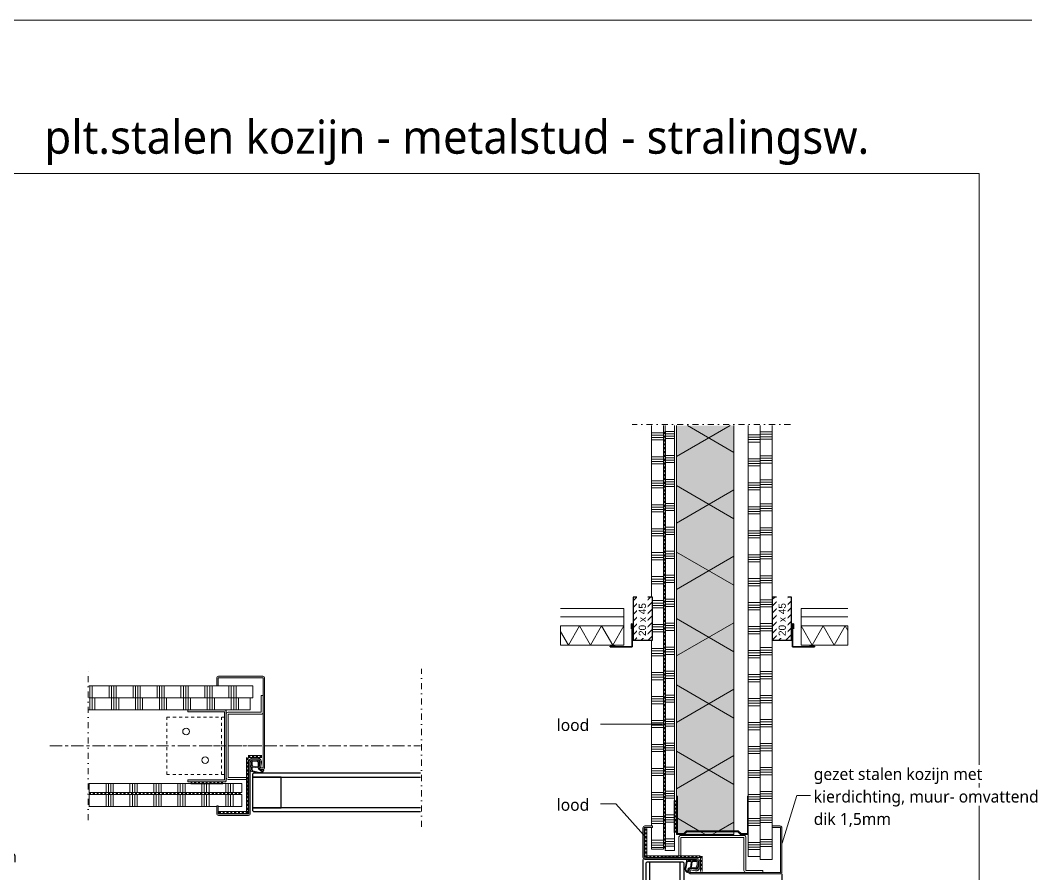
# Model space of a CAD drawing. Header units: millimetres. Extents: x -15087 to -10887, y 4459 to 7429.
# Drawn here: x -14038 to -12988, y 5053 to 5944 of the extents above; entities that cross this region are included whole.
import ezdxf

# ---------------------------------------------------------------- set-up
doc = ezdxf.new("R2010")
doc.units = ezdxf.units.MM
for name, pattern in [('Dash', [6.35, 3.175, -3.175]), ('Dash dot', [15.875, 6.35, -4.7625, 0, -4.7625]), ('Grid Line', [22.225, 12.7, -3.175, 3.175, -3.175]), ('Streep 2_2', [4, 2, -2]), ('Streep-stip _ detail', [4, 2, -1, 0, -1])]:
    doc.linetypes.add(name, pattern=pattern)
for name, color, linetype, lineweight in [('A-ANNO-IDEN', 131, 'Continuous', 18), ('A-ANNO-NOTE', 131, 'Continuous', 18), ('A-DETL', 90, 'Continuous', 13), ('A-DETL-GENF', 92, 'Continuous', 18), ('A-DETL-MBND', 5, 'Continuous', 25), ('G-ANNO-TEXT', 231, 'Continuous', 13)]:
    doc.layers.add(name, color=color, linetype=linetype, lineweight=lineweight)
doc.styles.add('Arial', font='arial.ttf', dxfattribs={"height": 7.5})
doc.styles.add('Segoe UI_3', font='segoeui.ttf', dxfattribs={"height": 12.5})
doc.styles.add('Segoe UI_5', font='segoeui.ttf', dxfattribs={"height": 35})

# ---------------------------------------------------------------- blocks, each defined once
blk = doc.blocks.new('42 isolatie - Type 1-V71-32_2 Binnenkozijnen - Staal')
at = {"layer": 'A-DETL-GENF'}
h = blk.add_hatch(color=256, dxfattribs=at)
h.paths.add_polyline_path([(442.2, 56.2), (442.2, 60.8), (439.2, 60.8), (439.2, 11.8), (442.2, 8.8), (442.2, 11.8)])
h.paths.add_polyline_path([(442.2, 1.8), (441.2, 0.8), (442.2, 0.8)])
h.paths.add_polyline_path([(441.2, 8.4), (438.2, 11.4), (438.2, 60.8), (15.7, 60.8), (15.7, 0.8), (402.2, 0.8), (402.2, 1.8), (441.2, 1.8)])
at = {"layer": 'A-DETL-GENF', "lineweight": 13}
h = blk.add_hatch(dxfattribs=at)
h.set_pattern_fill('FP_5', color=256, style=0, pattern_type=2)
h.set_pattern_definition([(60, (0, 60.8), (-51.9615, 30), []), (120, (0, 60.8), (-51.9615, -30), [])])
h.paths.add_polyline_path([(442.2, 60.8), (439.2, 60.8), (439.2, 11.8), (442.2, 8.8), (442.2, 56.2)])
h.paths.add_polyline_path([(442.2, 0.8), (442.2, 1.8), (441.2, 0.8)])
h.paths.add_polyline_path([(441.2, 8.4), (438.2, 11.4), (438.2, 60.8), (15.7, 60.8), (15.7, 0.8), (402.2, 0.8), (402.2, 1.8), (441.2, 1.8)])
at = {"layer": 'A-DETL-GENF'}
for p, q in [((438.2, 60.8), (15.7, 60.8)), ((438.2, 60.8), (15.7, 60.8)), ((442.2, 60.8), (439.2, 60.8)), ((442.2, 60.8), (439.2, 60.8)), ((442.2, 8.8), (442.2, 60.8)), ((442.2, 8.8), (442.2, 60.8)), ((15.7, 0.8), (402.2, 0.8)), ((15.7, 0.8), (402.2, 0.8)), ((441.2, 0.8), (442.2, 0.8)), ((441.2, 0.8), (442.2, 0.8)), ((442.2, 0.8), (442.2, 1.8)), ((442.2, 0.8), (442.2, 1.8))]:
    blk.add_line(p, q, dxfattribs=at)
blk = doc.blocks.new('40  gipsplaat - D12_5-V72-32_2 Binnenkozijnen - Staal')
at = {"layer": 'A-DETL-GENF', "lineweight": 13}
h = blk.add_hatch(dxfattribs=at)
h.set_pattern_fill('FP_111', color=256, style=0, pattern_type=2)
h.set_pattern_definition([(90, (5521.358, 13277.988), (-25, 1e-15), []), (90, (5518.858, 13277.988), (-25, 1e-15), []), (90, (5516.358, 13277.988), (-25, 1e-15), []), (90, (5513.858, 13277.988), (-25, 1e-15), [])])
h.paths.add_polyline_path([(460, 12.5), (10.6, 12.5), (10.6, 0), (460, 0)])
at = {"layer": 'A-DETL-GENF'}
for p, q in [((460, 12.5), (10.6, 12.5)), ((460, 0), (460, 12.5)), ((460, 0), (460, 12.5)), ((10.6, 0), (397.1, 0)), ((10.6, 0), (397.1, 0)), ((397.1, 0), (436.1, 0)), ((436.1, 0), (460, 0)), ((436.1, 0), (460, 0))]:
    blk.add_line(p, q, dxfattribs=at)
blk = doc.blocks.new('40  gipsplaat - D12_5-V73-32_2 Binnenkozijnen - Staal')
at = {"layer": 'A-DETL-GENF', "lineweight": 13}
h = blk.add_hatch(dxfattribs=at)
h.set_pattern_fill('FP_112', color=256, style=0, pattern_type=2)
h.set_pattern_definition([(90, (5518.285, 13265.488), (-25, 1e-15), []), (90, (5515.785, 13265.488), (-25, 1e-15), []), (90, (5513.285, 13265.488), (-25, 1e-15), []), (90, (5510.785, 13265.488), (-25, 1e-15), [])])
h.paths.add_polyline_path([(460, 12.5), (7.5, 12.5), (7.5, 0), (460, 0)])
at = {"layer": 'A-DETL-GENF'}
for p, q in [((186.4, 12.5), (7.5, 12.5)), ((186.4, 12.5), (7.5, 12.5)), ((231.4, 12.5), (186.4, 12.5)), ((425, 12.5), (231.4, 12.5)), ((425, 12.5), (231.4, 12.5)), ((426.5, 12.5), (425, 12.5)), ((460, 12.5), (426.5, 12.5)), ((460, 12.5), (426.5, 12.5)), ((460, 0), (460, 12.5)), ((460, 0), (460, 12.5)), ((7.5, 0), (460, 0)), ((7.5, 0), (460, 0))]:
    blk.add_line(p, q, dxfattribs=at)
blk = doc.blocks.new('40  gipsplaat - D9_5-2957672-32_2 Binnenkozijnen - Staal')
at = {"layer": 'A-DETL-GENF', "lineweight": 13}
h = blk.add_hatch(dxfattribs=at)
h.set_pattern_fill('FP_113', color=256, style=0, pattern_type=2)
h.set_pattern_definition([(270, (-5067.81, -13355.14), (25, 1e-15), []), (270, (-5065.31, -13355.14), (25, 1e-15), []), (270, (-5062.81, -13355.14), (25, 1e-15), []), (270, (-5060.31, -13355.14), (25, 1e-15), [])])
h.paths.add_polyline_path([(0, 9.5), (0, 0), (443, 0), (443, 9.5), (49, 9.5)])
at = {"layer": 'A-DETL-GENF'}
for p, q in [((443, 9.5), (0, 9.5)), ((0, 9.5), (0, 0)), ((443, 9.5), (0, 9.5)), ((0, 9.5), (0, 0)), ((0, 0), (443, 0)), ((0, 0), (443, 0))]:
    blk.add_line(p, q, dxfattribs=at)
blk = doc.blocks.new('40  gipsplaat - D12_5-V74-32_2 Binnenkozijnen - Staal')
at = {"layer": 'A-DETL-GENF', "lineweight": 13}
h = blk.add_hatch(dxfattribs=at)
h.set_pattern_fill('FP_114', color=256, style=0, pattern_type=2)
h.set_pattern_definition([(270, (-5069.247, -13366.64), (25, 1e-15), []), (270, (-5066.747, -13366.64), (25, 1e-15), []), (270, (-5064.247, -13366.64), (25, 1e-15), []), (270, (-5061.747, -13366.64), (25, 1e-15), [])])
h.paths.add_polyline_path([(0, 11.3), (0, 0), (441.6, 0), (441.6, 12.5), (262.6, 12.5), (262.6, 11.3), (217.6, 11.3), (217.6, 12.5), (24, 12.5), (24, 11.3), (22.5, 11.3), (22.5, 12.5), (0, 12.5)])
at = {"layer": 'A-DETL-GENF'}
for p, q in [((22.5, 12.5), (0, 12.5)), ((0, 12.5), (0, 0)), ((22.5, 12.5), (0, 12.5)), ((0, 12.5), (0, 0)), ((217.6, 12.5), (24, 12.5)), ((217.6, 12.5), (24, 12.5)), ((441.6, 12.5), (262.6, 12.5)), ((441.6, 12.5), (262.6, 12.5)), ((0, 0), (441.6, 0)), ((0, 0), (441.6, 0))]:
    blk.add_line(p, q, dxfattribs=at)
blk = doc.blocks.new('32 binnendeur-vertikaal - D 40 _sp17_-2409984-32_2 Binnenkozijnen - Staal')
at = {"layer": 'A-DETL-GENF', "lineweight": 25}
for p, q in [((-920.3, 1036.5), (-921.3, 1035.5)), ((-921.3, 1035.5), (-921.3, 1032.5)), ((-885.3, 1032.5), (-921.3, 1032.5)), ((-921.3, 1032.5), (-921.3, 1000.5)), ((-735.4, 1032.5), (-921.3, 1032.5)), ((-735.4, 1036.5), (-920.3, 1036.5)), ((-885.3, 1000.5), (-885.3, 1032.5)), ((-534.3, 1036.5), (-681.4, 1036.5)), ((-533.3, 1032.5), (-681.4, 1032.5)), ((-569.3, 1032.5), (-569.3, 1000.5)), ((-533.3, 1032.5), (-569.3, 1032.5)), ((-533.3, 1035.5), (-534.3, 1036.5)), ((-533.3, 1032.5), (-533.3, 1035.5)), ((-533.3, 1000.5), (-533.3, 1032.5)), ((-921.3, 1000.5), (-921.3, 997.5)), ((-921.3, 1000.5), (-885.3, 1000.5)), ((-921.3, 1000.5), (-735.4, 1000.5)), ((-921.3, 997.5), (-920.3, 996.5)), ((-681.4, 1000.5), (-533.3, 1000.5)), ((-569.3, 1000.5), (-533.3, 1000.5)), ((-534.3, 996.5), (-533.3, 997.5)), ((-533.3, 997.5), (-533.3, 1000.5)), ((-920.3, 996.5), (-735.4, 996.5)), ((-681.4, 996.5), (-534.3, 996.5))]:
    blk.add_line(p, q, dxfattribs=at)
blk = doc.blocks.new('22 metalstud profiel - 75 mm hor-4394540-32_2 Binnenkozijnen - Staal')
at = {"layer": 'A-DETL-GENF'}
blk.add_hatch(color=256, dxfattribs=at).paths.add_polyline_path([(-29.5, 0), (-26.5, 3), (26.5, 3), (29.5, 0), (36.5, 0), (37.5, 1), (37.5, 40), (36.5, 40), (36.5, 1), (29.9, 1), (26.9, 4), (-26.9, 4), (-29.9, 1), (-36.5, 1), (-36.5, 40), (-37.5, 40), (-37.5, 1), (-36.5, 0)])
for p, q in [((-36.5, 40), (-37.5, 40)), ((-37.5, 40), (-37.5, 1)), ((-36.5, 1), (-36.5, 40)), ((36.5, 40), (36.5, 1)), ((37.5, 40), (36.5, 40)), ((37.5, 40), (36.5, 40)), ((37.5, 1), (37.5, 40)), ((-37.5, 1), (-36.5, 0)), ((-29.9, 1), (-36.5, 1)), ((-26.9, 4), (-29.9, 1)), ((-29.5, 0), (-26.5, 3)), ((26.9, 4), (-26.9, 4)), ((-26.5, 3), (26.5, 3)), ((26.5, 3), (29.5, 0)), ((29.9, 1), (26.9, 4)), ((36.5, 1), (29.9, 1)), ((36.5, 0), (37.5, 1)), ((-36.5, 0), (-29.5, 0)), ((29.5, 0), (36.5, 0))]:
    blk.add_line(p, q, dxfattribs=at)
blk = doc.blocks.new('00 afbreeklijn 1 s l - Type 1-2411933-32_2 Binnenkozijnen - Staal')
at = {"layer": 'A-DETL-GENF', "linetype": 'Dash dot'}
blk.add_line((145, 0), (-20, 0), dxfattribs=at)
blk = doc.blocks.new('32 stalen kozijn kierdichting - 50x125 sp 15x48-V10-32_2 Binnenkozijnen - Staal')
at = {"layer": 'A-DETL-GENF', "lineweight": 13}
blk.add_hatch(color=256, dxfattribs=at).paths.add_polyline_path([(50, 70.5), (49.9, 71), (49.7, 71.5), (49.4, 71.9), (49, 72.2), (48.5, 72.4), (48, 72.5), (2, 72.5), (1.5, 72.4), (1, 72.2), (0.6, 71.9), (0.3, 71.5), (0.1, 71), (0, 70.5), (0, 62.5), (1.5, 62.5), (1.5, 71), (48.5, 71), (48.5, -23), (45.8, -23), (46.7, -17.7), (46.8, -16.7), (46.6, -15.7), (46.1, -14.8), (45.5, -14.1), (44.7, -13.5), (43.8, -13.1), (42.8, -13), (37.5, -13), (36.5, -13.1), (35.5, -13.5), (34.7, -14.2), (34, -15), (33.6, -16), (33.5, -17), (33.5, -71), (1.5, -71), (1.5, -62.5), (0, -62.5), (0, -70.5), (0.1, -71), (0.3, -71.5), (0.6, -71.9), (1, -72.2), (1.5, -72.4), (2, -72.5), (33.1, -72.5), (33.5, -72.4), (34, -72.2), (34.4, -71.9), (34.8, -71.3), (34.9, -71), (35, -70.5), (35, -16.8), (35.1, -16.3), (35.4, -15.7), (35.8, -15.2), (36.3, -14.8), (36.9, -14.6), (37.5, -14.5), (42.8, -14.5), (43.4, -14.6), (44, -14.8), (44.5, -15.2), (44.9, -15.6), (45.2, -16.2), (45.3, -16.9), (45.2, -17.4), (44.4, -22.2), (44.4, -22.9), (44.5, -23.1), (44.7, -23.6), (45, -24), (45.6, -24.3), (46, -24.5), (46.4, -24.5), (48, -24.5), (48.5, -24.4), (49, -24.2), (49.4, -23.9), (49.7, -23.5), (49.9, -23), (50, -22.5), (50, 3.8)])
h = blk.add_hatch(color=256, dxfattribs=at)
h.paths.add_polyline_path([(49, -24.9), (48.9, -24.5), (47.8, -24.5), (47.2, -24.7), (46.6, -24.7), (45.9, -24.5), (45.5, -24.3), (45, -24), (44.6, -23.5), (44.4, -22.9), (44.1, -16.8), (44.9, -17.1), (45.1, -17), (45.2, -16.8), (45.2, -16.7), (45, -16.5), (41.4, -15), (37.5, -14.6), (36.9, -14.7), (36.2, -15), (35.8, -15.3), (35.4, -15.7), (35.1, -16.3), (35, -16.9), (36.1, -16.6), (36.1, -20.4), (35, -21.2), (35, -22), (36.1, -22), (36.1, -25.4), (35, -26.2), (35, -27.2), (35.6, -27), (36.3, -26.9), (36.9, -26.9), (44, -28.5), (45.5, -28.5), (46.4, -28.2), (47.3, -27.7), (48, -27.1), (48.5, -26.3), (48.9, -25.4)])
h.paths.add_polyline_path([(47.5, -26), (47.5, -26.2), (46.9, -26.8), (46.2, -27.3), (45.4, -27.6), (44.6, -27.7), (37.4, -26.1), (37.2, -25.8), (37.1, -25.5), (37.1, -22.5), (37.3, -22.3), (37.5, -22.1), (37.8, -22.1), (43.2, -22.9), (43.4, -23.6), (43.8, -24.3), (44.3, -24.9), (44.9, -25.3), (45.6, -25.6), (46.3, -25.7), (47.3, -25.7), (47.4, -25.8), (47.5, -25.9)])
h.paths.add_polyline_path([(43.3, -21.3), (43.2, -21.5), (43, -21.7), (42.8, -21.8), (42.7, -21.8), (37.5, -21), (37.3, -20.9), (37.1, -20.6), (37.1, -20.5), (37.1, -16.2), (37.3, -16), (37.5, -15.8), (37.6, -15.8), (40.1, -15.9), (42.7, -16.5), (43, -16.8), (43.1, -17.1)])
at = {"layer": 'A-DETL-GENF'}
for p, q in [((0, 70.5), (0, 62.5)), ((1.5, 62.5), (1.5, 71)), ((1.5, 71), (48.5, 71)), ((48, 72.5), (2, 72.5)), ((48.5, 71), (48.5, 52.5)), ((50, -22.5), (50, 70.5)), ((0, 62.5), (1.5, 62.5)), ((48.5, 35), (48.5, -23)), ((33.5, -17), (33.5, -35)), ((35, -21.2), (35, -17)), ((42.8, -13), (37.5, -13)), ((37.5, -14.5), (42.8, -14.5)), ((45.2, -17.4), (44.4, -22.2)), ((45.8, -23), (46.7, -17.7)), ((35, -26.2), (35, -22)), ((35, -70.5), (35, -27.2)), ((44, -28.5), (45.5, -28.5)), ((48.5, -23), (45.8, -23)), ((46.4, -24.5), (47.8, -24.5)), ((1.5, -62.5), (0, -62.5)), ((0, -62.5), (0, -70.5)), ((1.5, -71), (1.5, -62.5)), ((33.5, -53.5), (33.5, -71)), ((33.5, -71), (1.5, -71)), ((2, -72.5), (33, -72.5))]:
    blk.add_line(p, q, dxfattribs=at)
at = {"layer": 'A-DETL-GENF', "lineweight": 13}
for p, q in [((48.5, 52.5), (46.5, 52.5)), ((46.5, 52.5), (46.5, 35)), ((48.5, 35), (48.5, 52.5)), ((10, 33), (10, -33)), ((46.5, 35), (12, 35)), ((12, -33), (12, 33)), ((12, 33), (46.5, 33)), ((35, -16.9), (36.1, -16.6)), ((36.1, -20.4), (35, -21.2)), ((36.1, -16.6), (36.1, -20.4)), ((37.1, -20.5), (37.1, -16.3)), ((43.1, -17.1), (43.3, -21.3)), ((44.4, -22.9), (44.1, -16.8)), ((44.1, -16.8), (44.9, -17.1)), ((35, -21.2), (35, -22)), ((35, -22), (36.1, -22)), ((36.1, -25.4), (35, -26.2)), ((35, -26.2), (35, -27.2)), ((36.1, -22), (36.1, -25.4)), ((36.9, -26.9), (44, -28.5)), ((37.1, -25.5), (37.1, -22.7)), ((42.7, -21.8), (37.6, -21.1)), ((44.6, -27.7), (37.6, -26.2)), ((37.8, -22.1), (43.2, -22.9)), ((48.9, -24.5), (47.8, -24.5)), ((31.5, -33), (12, -33)), ((12, -35), (31.5, -35)), ((31.5, -35), (31.5, -53.5)), ((33.5, -53.5), (33.5, -35)), ((31.5, -53.5), (33.5, -53.5))]:
    blk.add_line(p, q, dxfattribs=at)
at = {"layer": 'A-DETL-GENF'}
for centre, radius, start, end in [((2, 70.5), 2, 90, 180), ((48, 70.5), 2, 360, 90), ((37.5, -17), 4, 90, 180), ((37.5, -17.1), 2.53, 90.7459, 175.4752), ((37.5, -17), 2.53, 177.4416, 180), ((37.5, -17), 2.53, 90, 165), ((42.8, -17), 4.01, 350, 90), ((42.8, -17), 2.5, 350, 90), ((46.4, -22.5), 2, 170, 198.5714), ((46.4, -22.5), 2, 227.1429, 270), ((48, -22.5), 2, 270, 360), ((2, -70.5), 2, 180, 270), ((33, -70.5), 2, 270, 0)]:
    blk.add_arc(centre, radius, start, end, dxfattribs=at)
at = {"layer": 'A-DETL-GENF', "lineweight": 13}
for centre, radius, start, end in [((12, 33), 2, 90, 180), ((46.5, 35), 2, 270, 360), ((37.6, -16.3), 0.5, 90.1387, 180), ((37.7, -20.5), 0.559, 180, 262.0605), ((37.7, -29.8), 15.3, 61.2174, 90.7459), ((38.3, -31.1), 15.3, 73.6705, 92.3725), ((42.3, -17.1), 0.763, 2.2395, 73.6705), ((44.9, -16.7), 0.329, 263.937, 60.4535), ((36.4, -29.5), 2.63, 77.7686, 120.9617), ((37.7, -22.7), 0.569, 82.185, 180), ((37.9, -25.5), 0.75, 180, 247.1232), ((42.8, -21.3), 0.49, 261.3413, 2.2395), ((46.4, -22.5), 3.21, 186.4334, 281.6566), ((46.8, -22.2), 2.53, 196.2464, 294.4016), ((44.7, -24.4), 3.28, 267.5073, 327.3812), ((44.6, -24), 4.57, 281.5847, 342.9296), ((47.2, -26), 0.356, 327.3812, 101.6566), ((47.3, -25), 1.69, 347.3052, 17.1805), ((12, -33), 2, 180, 270), ((31.5, -35), 2, 360, 90)]:
    blk.add_arc(centre, radius, start, end, dxfattribs=at)
blk = doc.blocks.new('45 verlaagd plafond - minerale wol-V75-32_2 Binnenkozijnen - Staal')
at = {"layer": 'A-DETL-GENF', "lineweight": 13}
h = blk.add_hatch(dxfattribs=at)
h.set_pattern_fill('FP_115', color=256, style=0, pattern_type=2)
h.set_pattern_definition([(45, (13252.988, -5291.878), (-3.5355339, 3.5355339), [])])
h.paths.add_polyline_path([(20, 5), (20, 50), (0, 50), (0, 5)])
at = {"layer": 'A-DETL-GENF', "lineweight": 25}
for p, q in [((20, 50), (0, 50)), ((0, 50), (0, 5)), ((20, 5), (20, 50)), ((0, 5), (20, 5))]:
    blk.add_line(p, q, dxfattribs=at)
at = {"layer": 'A-DETL-GENF', "lineweight": 13}
for p, q in [((30, 38), (79, 38)), ((30, 38), (30, 20)), ((30, 29.5), (79, 29.5)), ((30, 20), (30, 0)), ((79, 20), (30, 20)), ((30, 20), (41.5, 0)), ((41.5, 0), (53.1, 20)), ((53.1, 20), (64.6, 0)), ((64.6, 0), (76.2, 20)), ((79, 20), (76.2, 20)), ((79, 15.1), (76.2, 20)), ((79, 0), (79, 20)), ((79, 20), (79, 15.1)), ((30, 0), (79, 0))]:
    blk.add_line(p, q, dxfattribs=at)
at = {"layer": 'A-DETL-GENF', "lineweight": 35}
for p, q in [((21, 22), (21, -2)), ((21, 22), (22, 22)), ((22, 22), (22, 17)), ((21, -2), (44, -2)), ((44, -1), (39, -1)), ((44, -2), (44, -1))]:
    blk.add_line(p, q, dxfattribs=at)
at = {"layer": 'A-DETL-GENF'}
for p, q in [((79, 20), (30, 20)), ((30, 20), (30, 0)), ((79, 0), (79, 20)), ((30, 0), (79, 0))]:
    blk.add_line(p, q, dxfattribs=at)
blk = doc.blocks.new('45 verlaagd plafond - minerale wol-V76-32_2 Binnenkozijnen - Staal')
at = {"layer": 'A-DETL-GENF', "lineweight": 13}
h = blk.add_hatch(dxfattribs=at)
h.set_pattern_fill('FP_116', color=256, style=0, pattern_type=2)
h.set_pattern_definition([(225, (-13377.988, 5291.878), (3.5355339, -3.5355339), [])])
h.paths.add_polyline_path([(20, -5), (0, -5), (0, -50), (20, -50)])
at = {"layer": 'A-DETL-GENF', "lineweight": 35}
for p, q in [((21, -22), (21, 2)), ((21, 2), (44, 2)), ((44, 1), (39, 1)), ((44, 2), (44, 1)), ((22, -22), (22, -17)), ((21, -22), (22, -22))]:
    blk.add_line(p, q, dxfattribs=at)
at = {"layer": 'A-DETL-GENF'}
for p, q in [((96, 0), (30, 0)), ((96, -20), (96, 0)), ((30, 0), (30, -20)), ((30, -20), (96, -20))]:
    blk.add_line(p, q, dxfattribs=at)
at = {"layer": 'A-DETL-GENF', "lineweight": 13}
for p, q in [((30, 0), (96, 0)), ((30, -20), (41.5, 0)), ((41.5, 0), (53.1, -20)), ((53.1, -20), (64.6, 0)), ((64.6, 0), (76.2, -20)), ((76.2, -20), (87.7, 0)), ((96, 0), (87.7, 0)), ((96, -14.3), (87.7, 0)), ((96, 0), (96, -20)), ((96, 0), (96, -14.3)), ((30, -20), (30, 0)), ((30, -38), (30, -20)), ((96, -20), (30, -20)), ((30, -29.5), (96, -29.5)), ((30, -38), (96, -38))]:
    blk.add_line(p, q, dxfattribs=at)
at = {"layer": 'A-DETL-GENF', "lineweight": 25}
for p, q in [((20, -5), (0, -5)), ((0, -5), (0, -50)), ((20, -50), (20, -5)), ((0, -50), (20, -50))]:
    blk.add_line(p, q, dxfattribs=at)
blk = doc.blocks.new('40  gipsplaat - D9_5-2957673-32_2 Binnenkozijnen - Staal')
at = {"layer": 'A-DETL-GENF', "lineweight": 13}
h = blk.add_hatch(dxfattribs=at)
h.set_pattern_fill('FP_117', color=256, style=0, pattern_type=2)
h.set_pattern_definition([(90, (13976.854, -5147.594), (-25, 1e-15), []), (90, (13979.354, -5147.594), (-25, 1e-15), []), (90, (13981.854, -5147.594), (-25, 1e-15), []), (90, (13984.354, -5147.594), (-25, 1e-15), [])])
h.paths.add_polyline_path([(1, -9.5), (160.5, -9.5), (160.5, 0), (1, 0)])
at = {"layer": 'A-DETL-GENF'}
for p, q in [((160.5, 0), (1, 0)), ((160.5, 0), (1, 0)), ((160.5, -9.5), (160.5, 0)), ((160.5, -9.5), (160.5, 0)), ((1, -9.5), (160.5, -9.5)), ((1, -9.5), (160.5, -9.5))]:
    blk.add_line(p, q, dxfattribs=at)
blk = doc.blocks.new('40  gipsplaat - D12_5-V77-32_2 Binnenkozijnen - Staal')
at = {"layer": 'A-DETL-GENF', "lineweight": 13}
h = blk.add_hatch(dxfattribs=at)
h.set_pattern_fill('FP_118', color=256, style=0, pattern_type=2)
h.set_pattern_definition([(90, (13976.854, -5136.094), (-25, 1e-15), []), (90, (13979.354, -5136.094), (-25, 1e-15), []), (90, (13981.854, -5136.094), (-25, 1e-15), []), (90, (13984.354, -5136.094), (-25, 1e-15), [])])
h.paths.add_polyline_path([(143.5, -12.5), (160.5, -12.5), (160.5, 0), (1, 0), (1, -12.5), (134.3, -12.5), (134.3, -11.8), (135.8, -11.8), (135.8, -12.5)])
at = {"layer": 'A-DETL-GENF'}
for p, q in [((160.5, 0), (1, 0)), ((160.5, 0), (1, 0)), ((160.5, -12.5), (160.5, 0)), ((160.5, -12.5), (160.5, 0)), ((1, -12.5), (134.3, -12.5)), ((1, -12.5), (134.3, -12.5)), ((135.8, -12.5), (160.5, -12.5)), ((135.8, -12.5), (160.5, -12.5))]:
    blk.add_line(p, q, dxfattribs=at)
blk = doc.blocks.new('40  gipsplaat - D12_5-2957674-32_2 Binnenkozijnen - Staal')
at = {"layer": 'A-DETL-GENF', "lineweight": 13}
h = blk.add_hatch(dxfattribs=at)
h.set_pattern_fill('FP_119', color=256, style=0, pattern_type=2)
h.set_pattern_definition([(270, (-13807.56, 5224.3), (25, 1e-15), []), (270, (-13810.06, 5224.3), (25, 1e-15), []), (270, (-13812.56, 5224.3), (25, 1e-15), []), (270, (-13815.06, 5224.3), (25, 1e-15), [])])
h.paths.add_polyline_path([(27, 0), (0, 0), (0, -12.5), (168.3, -12.5), (168.3, 0), (65, 0)])
at = {"layer": 'A-DETL-GENF'}
for p, q in [((26, 0), (0, 0)), ((0, 0), (0, -12.5)), ((26, 0), (0, 0)), ((0, 0), (0, -12.5)), ((65, 0), (26, 0)), ((168.3, 0), (65, 0)), ((168.3, 0), (65, 0)), ((0, -12.5), (168.3, -12.5))]:
    blk.add_line(p, q, dxfattribs=at)
blk = doc.blocks.new('40  gipsplaat - D12_5-2957675-32_2 Binnenkozijnen - Staal')
at = {"layer": 'A-DETL-GENF', "lineweight": 13}
h = blk.add_hatch(dxfattribs=at)
h.set_pattern_fill('FP_120', color=256, style=0, pattern_type=2)
h.set_pattern_definition([(270, (-13805.06, 5236.8), (25, 1e-15), []), (270, (-13807.56, 5236.8), (25, 1e-15), []), (270, (-13810.06, 5236.8), (25, 1e-15), []), (270, (-13812.56, 5236.8), (25, 1e-15), [])])
h.paths.add_polyline_path([(28.3, 0), (0, 0), (0, -12.5), (170.8, -12.5), (170.8, 0), (36, 0)])
at = {"layer": 'A-DETL-GENF'}
for p, q in [((170.8, 0), (0, 0)), ((0, 0), (0, -12.5)), ((170.8, 0), (0, 0)), ((0, 0), (0, -12.5)), ((0, -12.5), (36, -12.5)), ((0, -12.5), (36, -12.5)), ((36, -12.5), (37.5, -12.5)), ((37.5, -12.5), (170.8, -12.5)), ((37.5, -12.5), (170.8, -12.5))]:
    blk.add_line(p, q, dxfattribs=at)
blk = doc.blocks.new('22 verzwaard metalstud profiel - 75 mm-2059195-32_2 Binnenkozijnen - Staal')
at = {"layer": 'A-DETL-GENF'}
blk.add_hatch(color=256, dxfattribs=at).paths.add_polyline_path([(37.5, -40), (37.5, -1), (36.5, 0), (-36.5, 0), (-37.5, -1), (-37.5, -40), (-35.5, -40), (-35.5, -2), (35.5, -2), (35.5, -40)])
for p, q in [((-36.5, 0), (-37.5, -1)), ((-37.5, -1), (-36.5, 0)), ((-33, 0), (-36.5, 0)), ((-33, 0), (-36.5, 0)), ((36.5, 0), (33, 0)), ((36.5, 0), (33, 0)), ((37.5, -1), (36.5, 0)), ((-37.5, -1), (-37.5, -40)), ((-37.5, -40), (-37.5, -1)), ((-35.5, -2), (35.5, -2)), ((-35.5, -40), (-35.5, -2)), ((-35.5, -40), (-35.5, -2)), ((-35.5, -2), (35.5, -2)), ((35.5, -2), (35.5, -40)), ((35.5, -40), (35.5, -2)), ((37.5, -1), (36.5, 0)), ((37.5, -40), (37.5, -1)), ((37.5, -40), (37.5, -1)), ((-37.5, -40), (-35.5, -40)), ((-37.5, -40), (-35.5, -40)), ((35.5, -40), (37.5, -40)), ((35.5, -40), (37.5, -40))]:
    blk.add_line(p, q, dxfattribs=at)
blk = doc.blocks.new('00 Afbreeklijn 0 s l - Type 1-2393058-32_2 Binnenkozijnen - Staal')
at = {"layer": 'A-DETL-GENF', "linetype": 'Dash dot'}
blk.add_line((140, 0), (-15, 0), dxfattribs=at)
blk = doc.blocks.new('30 L-anker plat a e - 60x60-4462558-32_2 Binnenkozijnen - Staal')
at = {"layer": 'A-DETL-GENF', "linetype": 'Streep-stip _ detail', "lineweight": 13}
for p, q in [((5, 4), (5, 30)), ((5, -15), (5, 2))]:
    blk.add_line(p, q, dxfattribs=at)
at = {"layer": 'A-DETL-GENF', "linetype": 'Dash'}
for p, q in [((-25, -60), (-25, 0)), ((35, 0), (-25, 0)), ((35, 0), (35, -60)), ((35, -3), (-25, -3)), ((35, -60), (-25, -60))]:
    blk.add_line(p, q, dxfattribs=at)
at = {"layer": 'A-DETL-GENF', "lineweight": 13}
for centre in [(20, -20), (-10, -40)]:
    blk.add_circle(centre, 3.5, dxfattribs=at)
blk = doc.blocks.new('32 stalen kozijn kierdichting - 50x125 sp 15x48-V78-32_2 Binnenkozijnen - Staal')
at = {"layer": 'A-DETL-GENF', "lineweight": 13}
blk.add_hatch(color=256, dxfattribs=at).paths.add_polyline_path([(33, -72.5), (33.5, -72.4), (34, -72.2), (34.4, -71.9), (34.7, -71.5), (34.9, -71), (35, -70.5), (35, -16.8), (35.1, -16.3), (35.4, -15.7), (35.8, -15.2), (36.3, -14.8), (36.9, -14.6), (37.5, -14.5), (42.8, -14.5), (43.4, -14.6), (44, -14.8), (44.5, -15.2), (44.9, -15.6), (45.2, -16.3), (45.3, -16.9), (45.2, -17.4), (44.4, -22.2), (44.4, -22.9), (44.5, -23.1), (44.7, -23.6), (45, -24), (45.6, -24.3), (46, -24.5), (46.7, -24.5), (48, -24.5), (48.5, -24.4), (49, -24.2), (49.4, -23.9), (49.7, -23.5), (49.9, -23), (50, -22.5), (50, 70.5), (49.9, 71), (49.7, 71.5), (49.4, 71.9), (49, 72.2), (48.5, 72.4), (48, 72.5), (2, 72.5), (1.5, 72.4), (1, 72.2), (0.6, 71.9), (0.3, 71.5), (0.1, 71), (0, 70.5), (0, 62.5), (1.5, 62.5), (1.5, 71), (48.5, 71), (48.5, -23), (45.8, -23), (46.7, -17.5), (46.7, -16.5), (46.6, -15.7), (46.1, -14.8), (45.5, -14.1), (44.7, -13.5), (43.8, -13.1), (42.8, -13), (37.5, -13), (36.3, -13.2), (35.4, -13.6), (34.7, -14.2), (34, -15), (33.6, -16), (33.5, -17), (33.5, -71), (1.5, -71), (1.5, -62.5), (0, -62.5), (0, -70.5), (0.1, -71), (0.3, -71.5), (0.6, -71.9), (1, -72.2), (1.5, -72.4), (2, -72.5), (9.2, -72.5)])
h = blk.add_hatch(color=256, dxfattribs=at)
h.paths.add_polyline_path([(45.5, -28.5), (46.4, -28.2), (47.3, -27.7), (48, -27.1), (48.5, -26.3), (48.9, -25.4), (49, -24.9), (48.9, -24.5), (47.8, -24.5), (47.2, -24.7), (46.6, -24.7), (46, -24.6), (45.5, -24.3), (45, -24), (44.6, -23.5), (44.4, -22.9), (44.1, -16.8), (44.9, -17.1), (45.1, -17), (45.2, -16.8), (45.2, -16.7), (45, -16.5), (41.4, -15), (37.5, -14.6), (36.9, -14.7), (36.3, -14.9), (35.8, -15.3), (35.4, -15.7), (35.1, -16.3), (35, -16.9), (36.1, -16.6), (36.1, -20.4), (35, -21.2), (35, -22), (36.1, -22), (36.1, -25.4), (35, -26.2), (35, -27.2), (35.6, -27), (36.3, -26.9), (37.2, -27), (44, -28.5)])
h.paths.add_polyline_path([(44.6, -27.7), (37.4, -26.1), (37.2, -25.8), (37.1, -25.5), (37.1, -22.5), (37.3, -22.3), (37.5, -22.1), (37.8, -22.1), (43.2, -22.9), (43.4, -23.6), (43.8, -24.3), (44.3, -24.9), (44.9, -25.3), (45.6, -25.6), (46.3, -25.7), (47.3, -25.7), (47.4, -25.8), (47.5, -25.9), (47.5, -26.1), (47.5, -26.2), (46.7, -27), (46.2, -27.3), (45.4, -27.6)])
h.paths.add_polyline_path([(42.7, -21.8), (37.5, -21), (37.3, -20.9), (37.1, -20.6), (37.1, -20.5), (37.1, -16.2), (37.3, -16), (37.5, -15.8), (37.6, -15.8), (40.1, -15.9), (42.7, -16.5), (43, -16.8), (43.1, -17.1), (43.2, -21.4), (43.1, -21.6), (42.9, -21.7), (42.8, -21.8)])
at = {"layer": 'A-DETL-GENF'}
for p, q in [((0, 70.5), (0, 62.5)), ((1.5, 62.5), (1.5, 71)), ((1.5, 71), (48.5, 71)), ((48, 72.5), (2, 72.5)), ((48.5, 71), (48.5, 52.5)), ((50, -22.5), (50, 70.5)), ((0, 62.5), (1.5, 62.5)), ((48.5, 35), (48.5, -23)), ((33.5, -17), (33.5, -35)), ((35, -21.2), (35, -17)), ((42.8, -13), (37.5, -13)), ((37.5, -14.5), (42.8, -14.5)), ((45.2, -17.4), (44.4, -22.2)), ((45.8, -23), (46.7, -17.7)), ((35, -26.2), (35, -22)), ((35, -70.5), (35, -27.2)), ((48.5, -23), (45.8, -23)), ((46.4, -24.5), (47.8, -24.5)), ((1.5, -62.5), (0, -62.5)), ((0, -62.5), (0, -70.5)), ((1.5, -71), (1.5, -62.5)), ((33.5, -53.5), (33.5, -71)), ((33.5, -71), (1.5, -71)), ((2, -72.5), (33, -72.5))]:
    blk.add_line(p, q, dxfattribs=at)
at = {"layer": 'A-DETL-GENF', "lineweight": 13}
for p, q in [((48.5, 52.5), (46.5, 52.5)), ((46.5, 52.5), (46.5, 35)), ((48.5, 35), (48.5, 52.5)), ((10, 33), (10, -33)), ((46.5, 35), (12, 35)), ((12, -33), (12, 33)), ((12, 33), (46.5, 33)), ((35, -16.9), (36.1, -16.6)), ((36.1, -20.4), (35, -21.2)), ((36.1, -16.6), (36.1, -20.4)), ((37.1, -20.5), (37.1, -16.3)), ((43.1, -17.1), (43.3, -21.3)), ((44.4, -22.9), (44.1, -16.8)), ((44.1, -16.8), (44.9, -17.1)), ((35, -21.2), (35, -22)), ((35, -22), (36.1, -22)), ((36.1, -25.4), (35, -26.2)), ((35, -26.2), (35, -27.2)), ((36.1, -22), (36.1, -25.4)), ((36.9, -26.9), (44, -28.5)), ((37.1, -25.5), (37.1, -22.7)), ((42.7, -21.8), (37.6, -21.1)), ((44.6, -27.7), (37.6, -26.2)), ((37.8, -22.1), (43.2, -22.9)), ((48.9, -24.5), (47.8, -24.5)), ((31.5, -33), (12, -33)), ((12, -35), (31.5, -35)), ((31.5, -35), (31.5, -53.5)), ((33.5, -53.5), (33.5, -35)), ((31.5, -53.5), (33.5, -53.5))]:
    blk.add_line(p, q, dxfattribs=at)
at = {"layer": 'A-DETL-GENF'}
for centre, radius, start, end in [((2, 70.5), 2, 90, 180), ((48, 70.5), 2, 360, 90), ((37.5, -17), 4, 90, 180), ((37.5, -17.1), 2.53, 90.7459, 175.4752), ((37.5, -17), 2.53, 177.4416, 180), ((37.5, -17), 2.53, 90, 165), ((42.8, -17), 4.01, 350, 90), ((42.8, -17), 2.5, 350, 90), ((46.4, -22.5), 2, 170, 198.5714), ((46.4, -22.5), 2, 227.1429, 270), ((48, -22.5), 2, 270, 360), ((2, -70.5), 2, 180, 270), ((33, -70.5), 2, 270, 0)]:
    blk.add_arc(centre, radius, start, end, dxfattribs=at)
at = {"layer": 'A-DETL-GENF', "lineweight": 13}
for centre, radius, start, end in [((12, 33), 2, 90, 180), ((46.5, 35), 2, 270, 360), ((37.6, -16.3), 0.5, 90.1387, 180), ((37.7, -20.5), 0.559, 180, 262.0605), ((37.7, -29.8), 15.3, 61.2174, 90.7459), ((38.3, -31.1), 15.3, 73.6705, 92.3725), ((42.3, -17.1), 0.763, 2.2395, 73.6705), ((44.9, -16.7), 0.329, 263.937, 60.4535), ((36.4, -29.5), 2.63, 77.7686, 120.9617), ((37.7, -22.7), 0.569, 82.185, 180), ((37.9, -25.5), 0.75, 180, 247.1232), ((42.8, -21.3), 0.49, 261.3413, 2.2395), ((46.4, -22.5), 3.21, 186.4334, 281.6566), ((46.8, -22.2), 2.53, 196.2464, 294.4016), ((44.7, -24.4), 3.28, 267.5073, 327.3812), ((44.6, -24), 4.57, 281.5847, 342.9296), ((47.2, -26), 0.356, 327.3812, 101.6566), ((47.3, -25), 1.69, 347.3052, 17.1805), ((12, -33), 2, 180, 270), ((31.5, -35), 2, 360, 90)]:
    blk.add_arc(centre, radius, start, end, dxfattribs=at)
blk = doc.blocks.new('30 loodslabbe - 2mm-2408383-32_2 Binnenkozijnen - Staal')
at = {"layer": 'A-DETL-GENF'}
for p, q in [((0, 2), (159.4, 2)), ((0, 0), (159.4, 0))]:
    blk.add_line(p, q, dxfattribs=at)
at = {"layer": 'A-DETL-GENF', "linetype": 'Streep 2_2', "lineweight": 50}
blk.add_line((0, 1), (159.4, 1), dxfattribs=at)
blk = doc.blocks.new('30 loodslabbe - 2mm-2411986-32_2 Binnenkozijnen - Staal')
at = {"layer": 'A-DETL-GENF'}
for p, q in [((0, 2), (435, 2)), ((0, 0), (435, 0))]:
    blk.add_line(p, q, dxfattribs=at)
at = {"layer": 'A-DETL-GENF', "linetype": 'Streep 2_2', "lineweight": 50}
blk.add_line((0, 1), (435, 1), dxfattribs=at)
blk = doc.blocks.new('32 binnendeur-horizontaal - D 40 _sp17_-2410096-32_2 Binnenkozijnen - Staal')
at = {"layer": 'A-DETL-GENF', "lineweight": 25}
for p, q in [((-944.3, -998.5), (-945.3, -999.5)), ((-945.3, -999.5), (-945.3, -1002.5)), ((-915.3, -1002.5), (-945.3, -1002.5)), ((-945.3, -1002.5), (-945.3, -1034.5)), ((-945.3, -1002.5), (-770, -1002.5)), ((-770, -998.5), (-944.3, -998.5)), ((-915.3, -1034.5), (-915.3, -1002.5)), ((-945.3, -1034.5), (-945.3, -1037.5)), ((-945.3, -1034.5), (-915.3, -1034.5)), ((-770, -1034.5), (-945.3, -1034.5)), ((-945.3, -1037.5), (-944.3, -1038.5)), ((-944.3, -1038.5), (-770, -1038.5))]:
    blk.add_line(p, q, dxfattribs=at)
blk = doc.blocks.new('30 loodslabbe - 2mm-2408360-32_2 Binnenkozijnen - Staal')
at = {"layer": 'A-DETL-GENF'}
for p, q in [((0, 2), (33.6, 2)), ((0, 0), (33.6, 0))]:
    blk.add_line(p, q, dxfattribs=at)
at = {"layer": 'A-DETL-GENF', "linetype": 'Streep 2_2', "lineweight": 50}
blk.add_line((0, 1), (33.6, 1), dxfattribs=at)
blk = doc.blocks.new('30 loodslabbe - 2mm-2408450-32_2 Binnenkozijnen - Staal')
at = {"layer": 'A-DETL-GENF'}
for p, q in [((0, 2), (30.7, 2)), ((0, 0), (30.7, 0))]:
    blk.add_line(p, q, dxfattribs=at)
at = {"layer": 'A-DETL-GENF', "linetype": 'Streep 2_2', "lineweight": 50}
blk.add_line((0, 1), (30.7, 1), dxfattribs=at)
blk = doc.blocks.new('30 loodslabbe - 2mm-2408666-32_2 Binnenkozijnen - Staal')
at = {"layer": 'A-DETL-GENF'}
for p, q in [((0, 2), (58.4, 2)), ((0, 0), (58.4, 0))]:
    blk.add_line(p, q, dxfattribs=at)
at = {"layer": 'A-DETL-GENF', "linetype": 'Streep 2_2', "lineweight": 50}
blk.add_line((0, 1), (58.4, 1), dxfattribs=at)
blk = doc.blocks.new('30 loodslabbe - 2mm-2408753-32_2 Binnenkozijnen - Staal')
at = {"layer": 'A-DETL-GENF'}
for p, q in [((0, 2), (14.2, 2)), ((0, 0), (14.2, 0))]:
    blk.add_line(p, q, dxfattribs=at)
at = {"layer": 'A-DETL-GENF', "linetype": 'Streep 2_2', "lineweight": 50}
blk.add_line((0, 1), (14.2, 1), dxfattribs=at)
blk = doc.blocks.new('30 loodslabbe - 2mm-2409706-32_2 Binnenkozijnen - Staal')
at = {"layer": 'A-DETL-GENF'}
for p, q in [((0, 2), (29.4, 2)), ((0, 0), (29.4, 0))]:
    blk.add_line(p, q, dxfattribs=at)
at = {"layer": 'A-DETL-GENF', "linetype": 'Streep 2_2', "lineweight": 50}
blk.add_line((0, 1), (29.4, 1), dxfattribs=at)
blk = doc.blocks.new('30 loodslabbe - 2mm-2409734-32_2 Binnenkozijnen - Staal')
at = {"layer": 'A-DETL-GENF'}
for p, q in [((0, 2), (57.1, 2)), ((0, 0), (57.1, 0))]:
    blk.add_line(p, q, dxfattribs=at)
at = {"layer": 'A-DETL-GENF', "linetype": 'Streep 2_2', "lineweight": 50}
blk.add_line((0, 1), (57.1, 1), dxfattribs=at)
blk = doc.blocks.new('30 loodslabbe - 2mm-2409673-32_2 Binnenkozijnen - Staal')
at = {"layer": 'A-DETL-GENF'}
for p, q in [((0, 2), (16, 2)), ((0, 0), (16, 0))]:
    blk.add_line(p, q, dxfattribs=at)
at = {"layer": 'A-DETL-GENF', "linetype": 'Streep 2_2', "lineweight": 50}
blk.add_line((0, 1), (16, 1), dxfattribs=at)
blk = doc.blocks.new('00 afbreeklijn 1 s l - Type 1-2410145-32_2 Binnenkozijnen - Staal')
at = {"layer": 'A-DETL-GENF', "linetype": 'Dash dot'}
blk.add_line((155, 0), (-10, 0), dxfattribs=at)

msp = doc.modelspace()

# ---------------------------------------------------------------- linework, layer by layer
at = {"layer": 'A-ANNO-IDEN'}
for p, q in [((-13367.6, 5209.4), (-13442.5, 5209.4)), ((-13242.8, 5085.4), (-13227.2, 5134.9)), ((-13227.2, 5134.9), (-13211.6, 5134.9)), ((-13416.3, 5126.2), (-13442.5, 5126.2)), ((-13384.2, 5090.6), (-13416.3, 5126.2))]:
    msp.add_line(p, q, dxfattribs=at)
at = {"layer": 'A-DETL', "lineweight": 18}
for p, q in [((-15087.1, 5943.6), (-10887.1, 5943.6)), ((-15037.1, 5783.6), (-13037.1, 5783.6)), ((-13037.1, 5783.6), (-13037.1, 4508.6))]:
    msp.add_line(p, q, dxfattribs=at)
at = {"layer": 'A-DETL', "linetype": 'Grid Line'}
for p, q in [((-14006.6, 5186.8), (-13822.6, 5186.8)), ((-13820.5, 5186.8), (-13784.1, 5186.8)), ((-13782.6, 5186.8), (-13620.1, 5186.8))]:
    msp.add_line(p, q, dxfattribs=at)
at = {"layer": 'A-DETL-MBND'}
for p, q in [((-13388, 5068.3), (-13388, 4667.6)), ((-13243, 5053.3), (-13243, 4917.4))]:
    msp.add_line(p, q, dxfattribs=at)

# ---------------------------------------------------------------- block references
at = {"layer": 'A-DETL-GENF', "linetype": 'Dash dot'}
msp.add_blockref('00 afbreeklijn 1 s l - Type 1-2411933-32_2 Binnenkozijnen - Staal', (-13379.1, 5521.8), dxfattribs=at)
at = {"layer": 'A-DETL-GENF'}
for name, p, rotation in [('40  gipsplaat - D12_5-V74-32_2 Binnenkozijnen - Staal', (-13366.6, 5079.2), 89.99999999999952), ('40  gipsplaat - D9_5-2957672-32_2 Binnenkozijnen - Staal', (-13355.1, 5077.8), 89.99999999999945), ('42 isolatie - Type 1-V71-32_2 Binnenkozijnen - Staal', (-13353.8, 5536.5), 269.9999999999998), ('40  gipsplaat - D12_5-V72-32_2 Binnenkozijnen - Staal', (-13278, 5531.4), 269.9999999999994), ('40  gipsplaat - D12_5-V73-32_2 Binnenkozijnen - Staal', (-13265.5, 5528.3), 269.9999999999994), ('30 loodslabbe - 2mm-2411986-32_2 Binnenkozijnen - Staal', (-13366.4, 5514.2), 270), ('40  gipsplaat - D12_5-2957675-32_2 Binnenkozijnen - Staal', (-13795.1, 5236.8), 180), ('40  gipsplaat - D12_5-2957674-32_2 Binnenkozijnen - Staal', (-13797.6, 5224.3), 180), ('22 verzwaard metalstud profiel - 75 mm-2059195-32_2 Binnenkozijnen - Staal', (-13822.6, 5186.8), 270), ('30 loodslabbe - 2mm-2408666-32_2 Binnenkozijnen - Staal', (-13799.7, 5116.2), 90), ('30 loodslabbe - 2mm-2408360-32_2 Binnenkozijnen - Staal', (-13826.1, 5149.3), 180), ('30 loodslabbe - 2mm-2408360-32_2 Binnenkozijnen - Staal', (-13353.4, 5096.3), 90.00000000000021), ('30 loodslabbe - 2mm-2409706-32_2 Binnenkozijnen - Staal', (-13386, 5100.6), 270.0000000000002), ('30 loodslabbe - 2mm-2409673-32_2 Binnenkozijnen - Staal', (-13328, 5071.7), 270.0000000000002)]:
    msp.add_blockref(name, p, dxfattribs=dict(at, rotation=rotation))
at = {"layer": 'A-DETL-GENF', "lineweight": 35, "rotation": 180}
msp.add_blockref('45 verlaagd plafond - minerale wol-V76-32_2 Binnenkozijnen - Staal', (-13378, 5291.9), dxfattribs=at)
at = {"layer": 'A-DETL-GENF', "lineweight": 35}
msp.add_blockref('45 verlaagd plafond - minerale wol-V75-32_2 Binnenkozijnen - Staal', (-13253, 5291.9), dxfattribs=at)
at = {"layer": 'A-DETL-GENF', "linetype": 'Dash dot', "rotation": 270}
for name, p in [('00 Afbreeklijn 0 s l - Type 1-2393058-32_2 Binnenkozijnen - Staal', (-13966.9, 5249.3)), ('00 afbreeklijn 1 s l - Type 1-2410145-32_2 Binnenkozijnen - Staal', (-13619.1, 5257.2))]:
    msp.add_blockref(name, p, dxfattribs=at)
at = {"layer": 'A-DETL-GENF', "lineweight": 13}
msp.add_blockref('32 stalen kozijn kierdichting - 50x125 sp 15x48-V78-32_2 Binnenkozijnen - Staal', (-13832.6, 5186.8), dxfattribs=at)
at = {"layer": 'A-DETL-GENF', "linetype": 'Streep-stip _ detail', "lineweight": 13, "rotation": 269.9999999999995}
msp.add_blockref('30 L-anker plat a e - 60x60-4462558-32_2 Binnenkozijnen - Staal', (-13824.6, 5191.8), dxfattribs=at)
at = {"layer": 'A-DETL-GENF'}
for name, p in [('30 loodslabbe - 2mm-2408753-32_2 Binnenkozijnen - Staal', (-13799.7, 5174.7)), ('40  gipsplaat - D9_5-2957673-32_2 Binnenkozijnen - Staal', (-13966.9, 5147.6)), ('40  gipsplaat - D12_5-V77-32_2 Binnenkozijnen - Staal', (-13966.9, 5136.1)), ('30 loodslabbe - 2mm-2408383-32_2 Binnenkozijnen - Staal', (-13965.8, 5136.1)), ('22 metalstud profiel - 75 mm hor-4394540-32_2 Binnenkozijnen - Staal', (-13315.5, 5094.3)), ('30 loodslabbe - 2mm-2408450-32_2 Binnenkozijnen - Staal', (-13830.4, 5116.2)), ('30 loodslabbe - 2mm-2409734-32_2 Binnenkozijnen - Staal', (-13385.2, 5070.2))]:
    msp.add_blockref(name, p, dxfattribs=at)
at = {"layer": 'A-DETL-GENF', "lineweight": 25}
msp.add_blockref('32 binnendeur-horizontaal - D 40 _sp17_-2410096-32_2 Binnenkozijnen - Staal', (-12850.1, 6156.8), dxfattribs=at)
at = {"layer": 'A-DETL-GENF', "lineweight": 13, "rotation": 269.9999999999995}
msp.add_blockref('32 stalen kozijn kierdichting - 50x125 sp 15x48-V10-32_2 Binnenkozijnen - Staal', (-13315.5, 5103.3), dxfattribs=at)
at = {"layer": 'A-DETL-GENF', "lineweight": 25, "rotation": 90}
msp.add_blockref('32 binnendeur-vertikaal - D 40 _sp17_-2409984-32_2 Binnenkozijnen - Staal', (-12348.5, 5598.8), dxfattribs=at)

# ---------------------------------------------------------------- texts
at = {"layer": 'A-ANNO-IDEN', "lineweight": 13, "insert": (-14255.5, 5077.7), "char_height": 12.5, "width": 259.346, "attachment_point": 1, "style": 'Segoe UI_3', "bg_fill": 3, "box_fill_scale": 1.25, "bg_fill_color": 9, "bg_fill_true_color": 13158600, "bg_fill_transparency": 0}
msp.add_mtext('muuromvattend plaatstalen', dxfattribs=at)
at = {"layer": 'G-ANNO-TEXT', "color": 7, "insert": (-14012.4, 5839.3), "char_height": 35, "width": 1100.316, "attachment_point": 1, "style": 'Segoe UI_5'}
msp.add_mtext('plt.stalen kozijn - metalstud - stralingsw. ', dxfattribs=at)

# ---------------------------------------------------------------- next in the draw order: texts
at = {"layer": 'A-ANNO-IDEN', "lineweight": 13, "char_height": 12.5, "attachment_point": 1, "style": 'Segoe UI_3', "bg_fill": 3, "box_fill_scale": 1.25, "bg_fill_color": 9, "bg_fill_true_color": 13158600, "bg_fill_transparency": 0}
for s, insert, width in [('lood', (-13477.9, 5214.8), 42.489), ('gezet stalen kozijn met', (-13209.7, 5163.7), 216.856), ('lood', (-13477.9, 5131.6), 42.489)]:
    msp.add_mtext(s, dxfattribs=dict(at, insert=insert, width=width))
at = {"layer": 'A-ANNO-NOTE', "lineweight": 13, "char_height": 7.5, "width": 41.688, "attachment_point": 1, "rotation": 90, "style": 'Arial', "bg_fill": 3, "box_fill_scale": 1.25, "bg_fill_color": 9, "bg_fill_true_color": 13158600, "bg_fill_transparency": 0}
for insert in [(-13392.3, 5301.3), (-13246.4, 5301.3)]:
    msp.add_mtext('20 x 45', dxfattribs=dict(at, insert=insert))

# ---------------------------------------------------------------- next in the draw order: texts
at = {"layer": 'A-ANNO-IDEN', "lineweight": 13, "insert": (-13209.7, 5140.2), "char_height": 12.5, "width": 286.603, "attachment_point": 1, "style": 'Segoe UI_3', "bg_fill": 3, "box_fill_scale": 1.25, "bg_fill_color": 9, "bg_fill_true_color": 13158600, "bg_fill_transparency": 0}
msp.add_mtext('kierdichting, muur- omvattend', dxfattribs=at)

# ---------------------------------------------------------------- next in the draw order: texts
at = {"layer": 'A-ANNO-IDEN', "lineweight": 13, "insert": (-13209.7, 5116.8), "char_height": 12.5, "width": 98.608, "attachment_point": 1, "style": 'Segoe UI_3', "bg_fill": 3, "box_fill_scale": 1.25, "bg_fill_color": 9, "bg_fill_true_color": 13158600, "bg_fill_transparency": 0}
msp.add_mtext('dik 1,5mm', dxfattribs=at)

doc.saveas('drawing.dxf')
